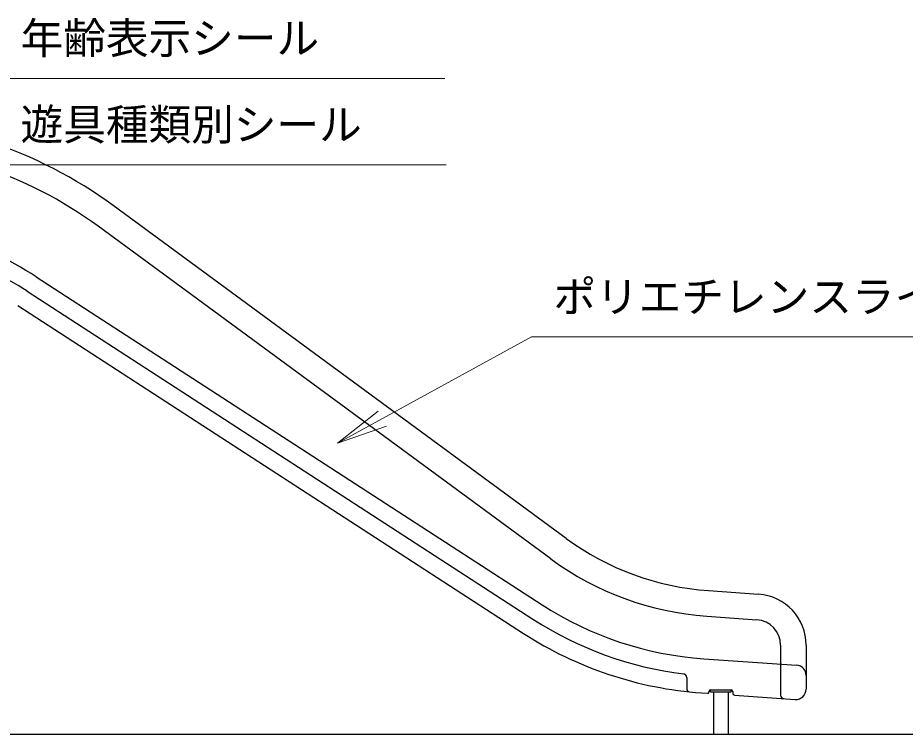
# Model space of a CAD drawing. Units: millimetres at full size, sheet at 1:80; details may follow other scales. Extents: x 1200 to 32400, y 1200 to 22560.
# Drawn here: x 9636 to 12237, y 8039 to 10137 of the extents above; entities that cross this region are included whole.
import ezdxf
from ezdxf.enums import TextEntityAlignment as Align

# ---------------------------------------------------------------- set-up
doc = ezdxf.new("R2010")
doc.units = ezdxf.units.MM
doc.header["$LTSCALE"] = 80
doc.layers.add('D-STR-HTXT\u3000旗上げ', color=7, linetype='Continuous', lineweight=13)
doc.layers.add('D-STR\u3000構造物外形線', color=1, linetype='Continuous', lineweight=25)
doc.styles.add('ＭＳ ゴシック', font='')
doc.styles.get('ＭＳ ゴシック').set_extended_font_data('MS Gothic')

# ---------------------------------------------------------------- blocks, each defined once
blk = doc.blocks.new('open_arrow')
at = {"color": 0, "linetype": 'Continuous', "lineweight": -2}
blk.add_lwpolyline([(7.5, 1.25), (0, 0), (7.5, -1.25)], dxfattribs=at)

msp = doc.modelspace()

# ---------------------------------------------------------------- linework, layer by layer
at = {"layer": 'D-STR-HTXT\u3000旗上げ'}
for points in [[(9007.63, 9011.47), (9579.67, 9960.05), (9599.67, 9960.05), (10887.1, 9960.05), (10243.38, 9960.05)], [(9007.63, 8758.45), (9579.67, 9707.03), (9599.67, 9707.03), (10890.91, 9707.03), (10245.29, 9707.03)], [(10572.54, 8891.24), (11141.22, 9203.01), (11161.22, 9203.01), (13708.81, 9203.01), (12435.02, 9203.01)]]:
    msp.add_lwpolyline(points, dxfattribs=at)
at = {"layer": 'D-STR\u3000構造物外形線'}
for p, q in [((11242.85, 8612.97), (9915.89, 9587.19)), ((11198.46, 8552.51), (9871.5, 9526.74)), ((9690.13, 9378.64), (11172.71, 8418.48)), ((9662.95, 9336.67), (11145.53, 8376.51)), ((9635.77, 9294.71), (11118.35, 8334.54)), ((11660.49, 8459.78), (11807, 8449.54)), ((11655.26, 8384.96), (11801.77, 8374.72)), ((11871.54, 8299.9), (11871.54, 8153.62)), ((11946.54, 8299.9), (11946.54, 8171.22)), ((11646.54, 8260.27), (11918.63, 8241.24)), ((11596.54, 8205.8), (11596.54, 8173.37)), ((11666.54, 8169.29), (11726.54, 8169.29)), ((11666.54, 8163.29), (11666.54, 8169.29)), ((11726.54, 8163.29), (11726.54, 8169.29)), ((11639.56, 8160.51), (11658.33, 8159.2)), ((11661.54, 8164.29), (11661.54, 8162.19)), ((11666.54, 8163.29), (11726.54, 8163.29)), ((11675.14, 8163.29), (11675.14, 8039.29)), ((11717.94, 8163.29), (11717.94, 8039.29)), ((11731.54, 8164.29), (11731.54, 8158.74)), ((11736.19, 8153.75), (11914.45, 8141.29)), ((3910.24, 8039.29), (12694.83, 8039.29))]:
    msp.add_line(p, q, dxfattribs=at)
for centre, radius, start, end in [((9146.54, 8539.29), 1300, 53.71473, 90), ((9146.54, 8539.29), 1225, 53.71473, 90), ((9146.54, 8539.29), 1000, 57.07173, 90), ((9146.54, 8539.29), 950, 57.07173, 86.98304), ((11716.29, 9257.83), 800, 233.71473, 266), ((11716.29, 9257.83), 875, 233.71473, 266), ((11796.54, 8299.9), 150, 0, 86), ((11716.29, 9257.83), 1000, 237.07173, 266), ((11716.29, 9257.83), 1050, 237.07173, 262.96869), ((11796.54, 8299.9), 75, 0, 86), ((11716.29, 9257.83), 1100, 237.07173, 266), ((11916.54, 8211.31), 30, 0, 86), ((11586.54, 8205.8), 10, 0, 82.96869), ((11606.54, 8173.37), 10, 180, 264.22086), ((11666.54, 8164.29), 5, 90, 180), ((11726.54, 8164.29), 5, 0, 90), ((11916.54, 8171.22), 30, 266, 0), ((11658.54, 8162.19), 3, 266, 0), ((11736.54, 8158.74), 5, 180, 266), ((11881.54, 8153.62), 10, 180, 266)]:
    msp.add_arc(centre, radius, start, end, dxfattribs=at)

# ---------------------------------------------------------------- block references
at = {"layer": 'D-STR-HTXT\u3000旗上げ', "xscale": 20, "yscale": 20, "rotation": 28.7}
msp.add_blockref('open_arrow', (10572.54, 8891.24), dxfattribs=at)

# ---------------------------------------------------------------- texts
at = {"layer": 'D-STR-HTXT\u3000旗上げ', "style": 'ＭＳ ゴシック'}
for s, p in [('年齢表示シール', (9644.05, 10004.44)), ('遊具種類別シール', (9644.05, 9751.42)), ('ポリエチレンスライダー(H=1.5m用)', (11205.61, 9247.4))]:
    msp.add_text(s, height=91.64, dxfattribs=at).set_placement(p, align=Align.BOTTOM_LEFT)

doc.saveas('drawing.dxf')
